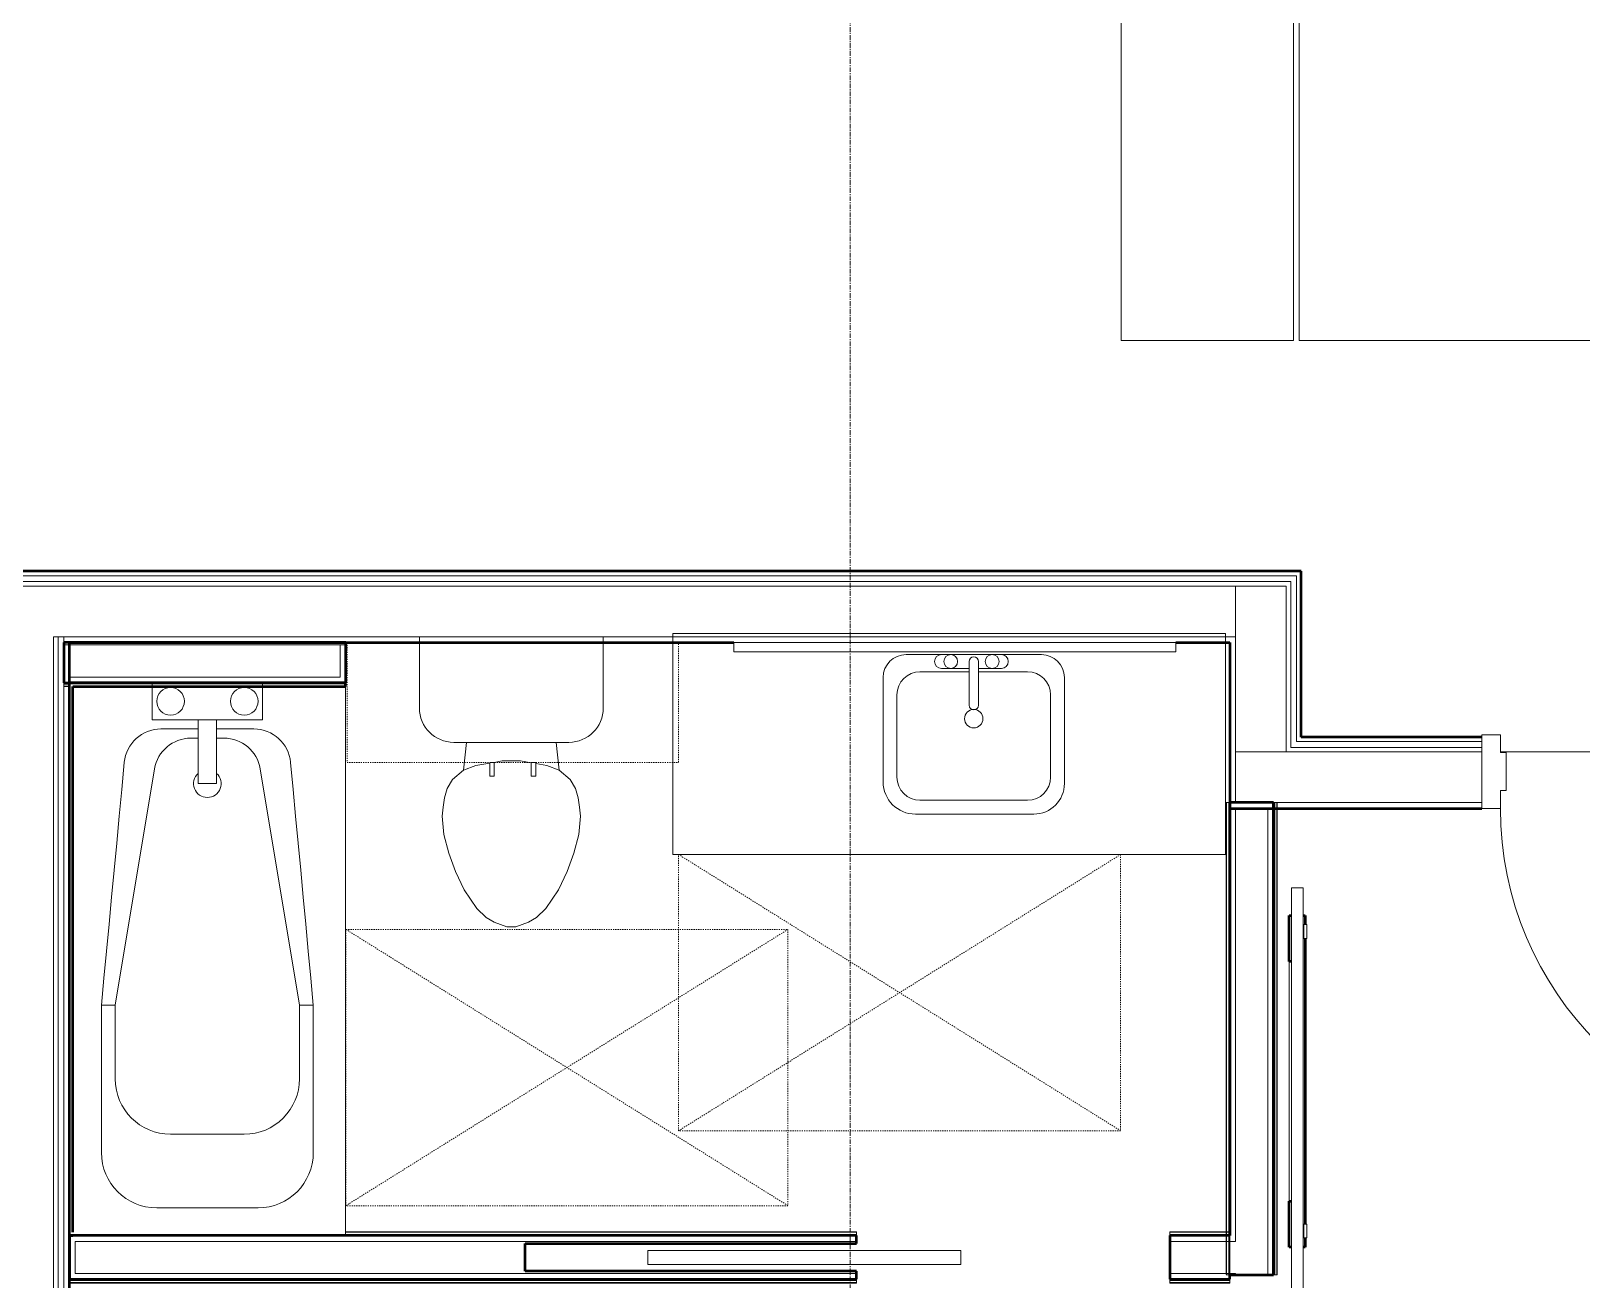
# Model space of a CAD drawing. Header units: inches. Extents: x -4235 to -464, y 9767 to 12344.
# Drawn here: x -2916.3 to -2747.9, y 11571.4 to 11707 of the extents above; entities that cross this region are included whole.
import ezdxf

# ---------------------------------------------------------------- set-up
doc = ezdxf.new("R2010")
doc.units = ezdxf.units.IN
doc.header["$MEASUREMENT"] = 0
doc.linetypes.add('Dash', pattern=[0.25, 0.125, -0.125])
doc.linetypes.add('Grid Line 1_2_', pattern=[0.875, 0.5, -0.125, 0.125, -0.125])
for name, color, linetype, lineweight in [('0-1', 7, 'Continuous', 5), ('0-2', 254, 'Continuous', 9), ('0-3', 7, 'Continuous', 9), ('A-DOOR-1', 7, 'Continuous', 9), ('A-DOOR-2', 130, 'Continuous', 20), ('A-DOOR-3', 250, 'Continuous', 50), ('A-DOOR-FRAM-1', 130, 'Continuous', 20), ('A-FLOR-3', 7, 'Continuous', 9), ('A-FLOR-4', 192, 'Continuous', 9), ('A-GENM-HDLN-1', 7, 'Dash', 9), ('A-WALL-1', 250, 'Continuous', 50), ('A-WALL-2', 50, 'Continuous', 13), ('A-WALL-3', 10, 'Continuous', 9), ('A-WALL-4', 254, 'Continuous', 9), ('A-WALL-5', 7, 'Continuous', 9), ('I-WALL-1', 250, 'Continuous', 50), ('I-WALL-2', 10, 'Continuous', 9), ('I-WALL-3', 254, 'Continuous', 9), ('P-SANR-FIXT-1', 7, 'Continuous', 9), ('P-SANR-FIXT-2', 10, 'Continuous', 9), ('P-SANR-FIXT-3', 254, 'Continuous', 9), ('Q-CASE-1', 10, 'Continuous', 9), ('Q-CASE-2', 254, 'Continuous', 9), ('Q-CASE-3', 7, 'Continuous', 9), ('Q-CASE-4', 7, 'Dash', 9), ('S-GRID-1', 1, 'Grid Line 1_2_', 9)]:
    doc.layers.add(name, color=color, linetype=linetype, lineweight=lineweight)

# ---------------------------------------------------------------- blocks, each defined once
blk = doc.blocks.new('Basic Wall _ INT - W4BØF - _5_8 GYP - 2X4 WOOD_BATT_ - 5_8 GYP_ - ___-3183733-BACKGROUND - 2ND FLOOR')
at = {"layer": 'A-WALL-3'}
for p, q in [((-2781.32, 11623.26), (-2781.35, 11623.26)), ((-2781.35, 11623.24), (-2781.35, 11622.61)), ((-2781.15, 11623.26), (-2781.21, 11623.26)), ((-2781, 11623.26), (-2781.14, 11623.26)), ((-2780.94, 11623.26), (-2781, 11623.26)), ((-2781, 11622.61), (-2781, 11623.24)), ((-2781.35, 11532.89), (-2781.32, 11532.91)), ((-2781.21, 11533.03), (-2781.15, 11533.09)), ((-2781.14, 11533.09), (-2781, 11533.24)), ((-2781, 11533.24), (-2780.94, 11533.3))]:
    blk.add_line(p, q, dxfattribs=at)
at = {"layer": 'A-WALL-4'}
for p, q in [((-2781.35, 11623.26), (-2781.31, 11623.26)), ((-2781.31, 11623.26), (-2781.22, 11623.26)), ((-2781.22, 11623.26), (-2780.94, 11623.26)), ((-2781.22, 11622.61), (-2781.22, 11623.24)), ((-2780.94, 11622.61), (-2780.94, 11623.24)), ((-2781.35, 11622.61), (-2781.35, 11571.99)), ((-2781, 11571.99), (-2781, 11622.61)), ((-2781.35, 11571.99), (-2781.32, 11571.99)), ((-2781.21, 11571.99), (-2781.15, 11571.99)), ((-2781.14, 11571.99), (-2781, 11571.99)), ((-2781, 11571.99), (-2780.94, 11571.99)), ((-2781.32, 11535.99), (-2781.35, 11535.99)), ((-2781.35, 11535.99), (-2781.35, 11532.89)), ((-2781.15, 11535.99), (-2781.21, 11535.99)), ((-2781, 11535.99), (-2781.14, 11535.99)), ((-2780.94, 11535.99), (-2781, 11535.99)), ((-2781, 11533.24), (-2781, 11535.99))]:
    blk.add_line(p, q, dxfattribs=at)
at = {"layer": 'A-WALL-5'}
for p, q in [((-2781.22, 11571.99), (-2781.22, 11622.61)), ((-2780.94, 11571.99), (-2780.94, 11622.61)), ((-2781.31, 11571.99), (-2781.35, 11571.99)), ((-2781.22, 11571.99), (-2781.31, 11571.99)), ((-2780.94, 11571.99), (-2781.22, 11571.99)), ((-2781.35, 11535.99), (-2781.31, 11535.99)), ((-2781.31, 11535.99), (-2781.22, 11535.99)), ((-2781.22, 11533.01), (-2781.22, 11535.99)), ((-2781.22, 11535.99), (-2780.94, 11535.99)), ((-2780.94, 11533.3), (-2780.94, 11535.99)), ((-2781.31, 11532.93), (-2781.35, 11532.89))]:
    blk.add_line(p, q, dxfattribs=at)
at = {"layer": 'A-WALL-5', "flags": 128}
for points in [[(-2781.22, 11533.01), (-2781.23, 11533.01), (-2781.23, 11533), (-2781.25, 11532.99), (-2781.26, 11532.97), (-2781.28, 11532.95), (-2781.31, 11532.93)], [(-2780.94, 11533.3), (-2781.05, 11533.18), (-2781.15, 11533.09), (-2781.2, 11533.03), (-2781.22, 11533.01)]]:
    blk.add_lwpolyline(points, dxfattribs=at)
blk = doc.blocks.new('Basic Wall _ INT - W4BØF - _5_8 GYP - 2X4 WOOD_BATT_ - 5_8 GYP_ - ___-3183732-BACKGROUND - 2ND FLOOR')
at = {"layer": 'A-WALL-3'}
for p, q in [((-2786.1, 11623.24), (-2786.1, 11622.61)), ((-2786.45, 11576.54), (-2786.45, 11576.65)), ((-2786.45, 11576.45), (-2786.45, 11576.53)), ((-2786.45, 11576.39), (-2786.45, 11576.44)), ((-2786.45, 11571.99), (-2786.45, 11576.21)), ((-2786.1, 11576.24), (-2786.1, 11571.99)), ((-2786.51, 11571.99), (-2786.45, 11571.99)), ((-2786.45, 11571.99), (-2786.3, 11571.99)), ((-2786.3, 11571.99), (-2786.24, 11571.99)), ((-2786.12, 11571.99), (-2786.1, 11571.99)), ((-2786.51, 11532.89), (-2786.45, 11532.89)), ((-2786.45, 11532.89), (-2786.3, 11532.89)), ((-2786.3, 11532.89), (-2786.24, 11532.89)), ((-2786.12, 11532.89), (-2786.1, 11532.89))]:
    blk.add_line(p, q, dxfattribs=at)
at = {"layer": 'A-WALL-4'}
for p, q in [((-2786.45, 11623.26), (-2786.51, 11623.26)), ((-2786.3, 11623.26), (-2786.45, 11623.26)), ((-2786.45, 11576.65), (-2786.45, 11623.26)), ((-2786.24, 11623.26), (-2786.3, 11623.26)), ((-2786.1, 11623.26), (-2786.12, 11623.26)), ((-2786.1, 11622.61), (-2786.1, 11576.24)), ((-2786.51, 11576.54), (-2786.51, 11576.65)), ((-2786.51, 11576.45), (-2786.51, 11576.53)), ((-2786.51, 11576.39), (-2786.51, 11576.44)), ((-2786.51, 11572), (-2786.51, 11576.2)), ((-2786.22, 11576.23), (-2786.22, 11575.56)), ((-2786.22, 11575.55), (-2786.22, 11571.99)), ((-2786.22, 11571.99), (-2786.51, 11571.99)), ((-2786.14, 11571.99), (-2786.22, 11571.99)), ((-2786.1, 11571.99), (-2786.14, 11571.99)), ((-2786.45, 11535.99), (-2786.51, 11535.99)), ((-2786.3, 11535.99), (-2786.45, 11535.99)), ((-2786.45, 11532.89), (-2786.45, 11535.99)), ((-2786.24, 11535.99), (-2786.3, 11535.99)), ((-2786.1, 11535.99), (-2786.12, 11535.99)), ((-2786.1, 11535.99), (-2786.1, 11532.89)), ((-2786.22, 11532.89), (-2786.51, 11532.89)), ((-2786.14, 11532.89), (-2786.22, 11532.89)), ((-2786.1, 11532.89), (-2786.14, 11532.89))]:
    blk.add_line(p, q, dxfattribs=at)
at = {"layer": 'A-WALL-5'}
for p, q in [((-2786.51, 11623.26), (-2786.22, 11623.26)), ((-2786.51, 11576.65), (-2786.51, 11623.26)), ((-2786.22, 11623.26), (-2786.22, 11576.24)), ((-2786.22, 11623.26), (-2786.14, 11623.26)), ((-2786.14, 11623.26), (-2786.1, 11623.26)), ((-2786.51, 11535.99), (-2786.22, 11535.99)), ((-2786.51, 11532.89), (-2786.51, 11535.99)), ((-2786.22, 11535.99), (-2786.22, 11532.89)), ((-2786.22, 11535.99), (-2786.14, 11535.99)), ((-2786.14, 11535.99), (-2786.1, 11535.99))]:
    blk.add_line(p, q, dxfattribs=at)
blk = doc.blocks.new('Basic Wall _ INT - W4BØF - _5_8 GYP - 2X4 WOOD_BATT_ - 5_8 GYP_ - ___-3183734-BACKGROUND - 2ND FLOOR')
at = {"layer": 'A-WALL-3'}
for p, q in [((-2912.07, 11571.49), (-2912.07, 11571.47)), ((-2912.07, 11571.35), (-2912.07, 11571.29)), ((-2912.07, 11571.28), (-2912.07, 11571.14)), ((-2912.07, 11571.14), (-2912.07, 11571.08))]:
    blk.add_line(p, q, dxfattribs=at)
at = {"layer": 'A-WALL-4'}
for p, q in [((-2912.07, 11571.45), (-2912.07, 11571.49)), ((-2826.62, 11571.49), (-2912.07, 11571.49)), ((-2912.07, 11571.36), (-2912.07, 11571.45)), ((-2912.07, 11571.08), (-2912.07, 11571.36)), ((-2912.07, 11571.14), (-2826.62, 11571.14)), ((-2826.62, 11571.47), (-2826.62, 11571.49)), ((-2826.62, 11571.29), (-2826.62, 11571.35)), ((-2826.62, 11571.14), (-2826.62, 11571.28)), ((-2826.62, 11571.08), (-2826.62, 11571.14)), ((-2792.62, 11571.49), (-2792.62, 11571.47)), ((-2786.1, 11571.49), (-2792.62, 11571.49)), ((-2792.62, 11571.35), (-2792.62, 11571.29)), ((-2792.62, 11571.28), (-2792.62, 11571.14)), ((-2792.62, 11571.14), (-2792.62, 11571.08)), ((-2792.62, 11571.14), (-2786.1, 11571.14)), ((-2786.1, 11571.47), (-2786.1, 11571.49)), ((-2786.1, 11571.29), (-2786.1, 11571.35)), ((-2786.1, 11571.14), (-2786.1, 11571.28)), ((-2786.1, 11571.08), (-2786.1, 11571.14))]:
    blk.add_line(p, q, dxfattribs=at)
at = {"layer": 'A-WALL-5'}
for p, q in [((-2912.07, 11571.36), (-2826.62, 11571.36)), ((-2912.07, 11571.08), (-2826.62, 11571.08)), ((-2826.62, 11571.49), (-2826.62, 11571.45)), ((-2826.62, 11571.45), (-2826.62, 11571.36)), ((-2826.62, 11571.36), (-2826.62, 11571.08)), ((-2792.62, 11571.45), (-2792.62, 11571.49)), ((-2792.62, 11571.36), (-2792.62, 11571.45)), ((-2792.62, 11571.36), (-2786.1, 11571.36)), ((-2792.62, 11571.08), (-2792.62, 11571.36)), ((-2792.62, 11571.08), (-2786.1, 11571.08)), ((-2786.1, 11571.49), (-2786.1, 11571.45)), ((-2786.1, 11571.45), (-2786.1, 11571.36)), ((-2786.1, 11571.36), (-2786.1, 11571.08))]:
    blk.add_line(p, q, dxfattribs=at)
blk = doc.blocks.new('Basic Wall _ INT - W4BØF - _5_8 GYP - 2X4 WOOD_BATT_ - 5_8 GYP_ - ___-3183735-BACKGROUND - 2ND FLOOR')
at = {"layer": 'A-WALL-3'}
for p, q in [((-2786.5, 11576.59), (-2786.39, 11576.59)), ((-2786.38, 11576.59), (-2786.3, 11576.59)), ((-2786.3, 11576.59), (-2786.24, 11576.59)), ((-2786.1, 11576.59), (-2786.1, 11576.65)), ((-2786.1, 11576.65), (-2786.1, 11576.53)), ((-2786.1, 11576.45), (-2786.1, 11576.59)), ((-2786.1, 11576.53), (-2786.1, 11576.44)), ((-2786.1, 11576.38), (-2786.1, 11576.44)), ((-2786.1, 11576.44), (-2786.1, 11576.38)), ((-2786.1, 11576.38), (-2786.1, 11576.36)), ((-2786.1, 11576.36), (-2786.1, 11576.3)), ((-2786.1, 11576.24), (-2786.1, 11576.26))]:
    blk.add_line(p, q, dxfattribs=at)
at = {"layer": 'A-WALL-4'}
for p, q in [((-2882.11, 11576.59), (-2826.62, 11576.59)), ((-2826.62, 11576.24), (-2882.11, 11576.24)), ((-2826.62, 11576.59), (-2826.62, 11576.65)), ((-2826.62, 11576.45), (-2826.62, 11576.59)), ((-2826.62, 11576.38), (-2826.62, 11576.44)), ((-2826.62, 11576.24), (-2826.62, 11576.26)), ((-2792.62, 11576.65), (-2792.62, 11576.59)), ((-2792.62, 11576.59), (-2792.62, 11576.45)), ((-2792.62, 11576.59), (-2786.51, 11576.59)), ((-2792.62, 11576.44), (-2792.62, 11576.38)), ((-2792.62, 11576.26), (-2792.62, 11576.24)), ((-2786.1, 11576.24), (-2792.62, 11576.24)), ((-2786.5, 11576.65), (-2786.39, 11576.65)), ((-2786.38, 11576.65), (-2786.3, 11576.65)), ((-2786.3, 11576.65), (-2786.24, 11576.65)), ((-2786.1, 11576.3), (-2786.1, 11576.28)), ((-2786.1, 11576.28), (-2786.1, 11576.24))]:
    blk.add_line(p, q, dxfattribs=at)
at = {"layer": 'A-WALL-5'}
for p, q in [((-2882.11, 11576.65), (-2826.62, 11576.65)), ((-2826.62, 11576.36), (-2882.11, 11576.36)), ((-2826.62, 11576.65), (-2826.62, 11576.36)), ((-2826.62, 11576.36), (-2826.62, 11576.28)), ((-2826.62, 11576.28), (-2826.62, 11576.24)), ((-2792.62, 11576.36), (-2792.62, 11576.65)), ((-2792.62, 11576.65), (-2786.51, 11576.65)), ((-2786.1, 11576.36), (-2792.62, 11576.36)), ((-2792.62, 11576.28), (-2792.62, 11576.36)), ((-2792.62, 11576.24), (-2792.62, 11576.28))]:
    blk.add_line(p, q, dxfattribs=at)
blk = doc.blocks.new('POCKET - FLUSH - 2-10 x 6-8-2882529-BACKGROUND - 2ND FLOOR')
at = {"layer": 'A-DOOR-2'}
for p, q in [((-39.67, 0.75), (-39.67, -0.75)), ((-5.67, 0.75), (-39.67, 0.75)), ((-5.67, -0.75), (-5.67, 0.75)), ((-39.67, -0.75), (-5.67, -0.75))]:
    blk.add_line(p, q, dxfattribs=at)
blk = doc.blocks.new('BARN - FLUSH - 3-0 x 7-0 BARN DOOR-2961665-BACKGROUND - 2ND FLOOR')
at = {"layer": 'A-DOOR-1'}
for p, q in [((21, 5.57), (-60, 5.57)), ((-60, 4.95), (-60, 5.57)), ((-56, 6), (-54.5, 6)), ((-56, 6), (-56, 5.67)), ((-56, 5.67), (-54.5, 5.67)), ((-54.5, 5.67), (-54.5, 6)), ((-23.5, 6), (-22, 6)), ((-23.5, 5.67), (-23.5, 6)), ((-23.5, 5.67), (-22, 5.67)), ((-22, 6), (-22, 5.67)), ((21, 5.57), (21, 4.95)), ((-60, 4.32), (-60, 4.95)), ((-60, 4.32), (21, 4.32)), ((-52, 4.07), (-26, 4.07)), ((21, 4.95), (21, 4.32))]:
    blk.add_line(p, q, dxfattribs=at)
at = {"layer": 'A-DOOR-3'}
for p, q in [((-57, 5.82), (-56, 5.82)), ((-57, 5.57), (-57, 5.82)), ((-54.5, 5.82), (-23.5, 5.82)), ((-22, 5.82), (-21, 5.82)), ((-21, 5.82), (-21, 5.57)), ((-57, 4.07), (-57, 4.32)), ((-52, 4.07), (-57, 4.07)), ((-52, 4.33), (-52, 4.07)), ((-26, 4.07), (-26, 4.32)), ((-21, 4.07), (-26, 4.07)), ((-21, 4.32), (-21, 4.07))]:
    blk.add_line(p, q, dxfattribs=at)
blk = doc.blocks.new('M_Sink Vanity-Square - 500 x 440mm-V51-BACKGROUND - 2ND FLOOR')
at = {"layer": 'P-SANR-FIXT-1'}
for p, q in [((7.96, 7.09), (-6.72, 7.09)), ((3.62, 7.09), (-2.88, 7.09)), ((0.12, 5.22), (-5.22, 5.22)), ((-2.88, 5.59), (0.12, 5.59)), ((0.12, 6.33), (0.12, 1.59)), ((1.12, 6.33), (1.12, 1.59)), ((1.12, 5.59), (3.62, 5.59)), ((6.46, 5.22), (1.12, 5.22)), ((-9.22, 4.59), (-9.22, -6.73)), ((10.46, -6.91), (10.46, 4.59)), ((-7.72, 2.72), (-7.72, -6.23)), ((8.96, -6.23), (8.96, 2.72)), ((-5.22, -8.73), (6.46, -8.73)), ((-5.72, -10.23), (7.14, -10.23))]:
    blk.add_line(p, q, dxfattribs=at)
for centre, radius, start, end in [((-6.72, 4.59), 2.5, 90, 180), ((-2.88, 6.34), 0.75, 90, 270), ((-1.88, 6.34), 0.75, 360, 180), ((0.62, 6.33), 0.5, 360, 180), ((2.62, 6.34), 0.75, 360, 180), ((3.62, 6.34), 0.75, 270, 90), ((7.96, 4.59), 2.5, 360, 90), ((-5.22, 2.72), 2.5, 90, 180), ((-1.88, 6.34), 0.75, 180, 0), ((2.62, 6.34), 0.75, 180, 360), ((6.46, 2.72), 2.5, 0, 90), ((0.62, 0.13), 1, 360, 180), ((0.62, 0.13), 1, 180, 0), ((0.62, 1.59), 0.5, 180, 0), ((-5.72, -6.73), 3.5, 180, 270), ((-5.22, -6.23), 2.5, 180, 270), ((6.46, -6.23), 2.5, 270, 0), ((7.14, -6.91), 3.32, 270, 0)]:
    blk.add_arc(centre, radius, start, end, dxfattribs=at)
blk = doc.blocks.new('Toilet-Domestic-3D - Toilet-Domestic-3D-V141-BACKGROUND - 2ND FLOOR')
at = {"layer": 'P-SANR-FIXT-1'}
for p, q in [((-1.87, 11.5), (-0.5, 12)), ((-0.5, 12), (0.5, 12)), ((0.5, 12), (1.87, 11.5)), ((-3.74, 10), (-2.74, 11)), ((-2.74, 11), (-1.87, 11.5)), ((1.87, 11.5), (2.74, 11)), ((2.74, 11), (3.74, 10)), ((-5.13, 8), (-3.74, 10)), ((3.74, 10), (5.13, 8)), ((-6.06, 6), (-5.13, 8)), ((5.13, 8), (6.06, 6)), ((-6.79, 4), (-6.06, 6)), ((6.06, 6), (6.79, 4)), ((-7.33, 1.99), (-6.79, 4)), ((6.79, 4), (7.33, 1.99)), ((-7.5, 0), (-7.33, 1.99)), ((7.33, 1.99), (7.5, 0)), ((-7.41, -1), (-7.5, 0)), ((-7.24, -2), (-7.41, -1)), ((7.41, -1), (7.24, -2)), ((7.5, 0), (7.41, -1)), ((-6.97, -3), (-7.24, -2)), ((-6.4, -4), (-6.97, -3)), ((6.97, -3), (6.4, -4)), ((7.24, -2), (6.97, -3)), ((-5.21, -5), (-6.4, -4)), ((-3.84, -5.5), (-5.21, -5)), ((-4.86, -8.02), (-5.21, -5)), ((5.21, -5), (3.84, -5.5)), ((4.86, -8.02), (5.21, -5)), ((6.4, -4), (5.21, -5)), ((-2.65, -5.71), (-3.84, -5.5)), ((-1, -6), (-2.16, -5.8)), ((1, -6), (-1, -6)), ((1.85, -5.85), (1, -6)), ((3.84, -5.5), (2.34, -5.76)), ((6.25, -8.02), (-6.25, -8.02)), ((-9.98, -11.75), (-9.98, -18.85)), ((9.98, -18.85), (9.98, -11.75))]:
    blk.add_line(p, q, dxfattribs=at)
for centre, start, end in [((-6.25, -11.75), 90, 180), ((6.25, -11.75), 0, 90)]:
    blk.add_arc(centre, 3.73, start, end, dxfattribs=at)
at = {"layer": 'P-SANR-FIXT-2'}
blk.add_line((-9.98, -19.48), (9.98, -19.48), dxfattribs=at)
at = {"layer": 'P-SANR-FIXT-3'}
for p, q in [((-9.98, -18.85), (-9.98, -19.48)), ((9.98, -19.48), (9.98, -18.85))]:
    blk.add_line(p, q, dxfattribs=at)
blk = doc.blocks.new('Bath Vanity - Bath Vanity 60_-V179-BACKGROUND - 2ND FLOOR')
at = {"layer": 'Q-CASE-2'}
for p, q in [((30.74, 0), (-29.26, 0)), ((-29.26, 0), (-29.26, -1)), ((30.74, -0.38), (30.74, 0)), ((30.74, -1), (30.74, -0.38))]:
    blk.add_line(p, q, dxfattribs=at)
at = {"layer": 'Q-CASE-3'}
for p, q in [((-29.26, -1), (-29.26, -24)), ((30.74, -24), (30.74, -1)), ((-29.26, -24), (30.74, -24))]:
    blk.add_line(p, q, dxfattribs=at)
blk = doc.blocks.new('Bath Tub - Maestro - 60_x30_-V132-BACKGROUND - 2ND FLOOR')
at = {"layer": 'P-SANR-FIXT-1'}
for p, q in [((59.62, 0), (0.37, 0)), ((35, -5), (9.35, -9.26)), ((35, -3.5), (51, -3.5)), ((35, -5), (35, -3.5)), ((43, -5), (35, -5)), ((4, -9), (0.37, -9)), ((4, -14), (4, -9)), ((5, -14), (5, -9.96)), ((57, -9.5), (57, -20.5)), ((49, -19), (49, -11)), ((6, -13.2), (6, -14)), ((4, -16), (4, -14)), ((4, -14), (10.94, -14)), ((10.94, -16), (10.94, -14)), ((4, -21), (4, -16)), ((10.94, -16), (4, -16)), ((5, -20.04), (5, -16)), ((6, -16), (6, -16.8)), ((0.37, -21), (4, -21)), ((9.35, -20.74), (35, -25)), ((35, -25), (35, -26.5)), ((35, -25), (43, -25)), ((51, -26.5), (35, -26.5))]:
    blk.add_line(p, q, dxfattribs=at)
at = {"layer": 'P-SANR-FIXT-1', "flags": 128}
for points in [[(8.63, -5.97), (11.56, -5.7), (14.49, -5.42), (17.42, -5.15), (20.35, -4.87), (23.28, -4.6), (26.21, -4.32), (29.14, -4.05), (32.07, -3.77), (35, -3.5)], [(35, -26.5), (32.07, -26.23), (29.14, -25.95), (26.21, -25.68), (23.28, -25.4), (20.35, -25.13), (17.42, -24.85), (14.49, -24.58), (11.56, -24.3), (8.63, -24.03)]]:
    blk.add_lwpolyline(points, dxfattribs=at)
at = {"layer": 'P-SANR-FIXT-1'}
for centre, radius, start, end in [((43, -11), 6, 360, 90), ((51, -9.5), 6, 0, 90), ((9, -9.96), 4, 95.3558, 180), ((2, -11), 1.5, 0, 180), ((10, -13.2), 4, 99.4223, 180), ((2, -11), 1.5, 180, 360), ((10.94, -15), 1.5, 0, 137.9289), ((10.94, -15), 1.5, 222.0711, 360), ((10, -16.8), 4, 180, 260.5777), ((2, -19), 1.5, 0, 180), ((2, -19), 1.5, 180, 360), ((9, -20.04), 4, 180, 264.6442), ((43, -19), 6, 270, 0), ((51, -20.5), 6, 270, 0)]:
    blk.add_arc(centre, radius, start, end, dxfattribs=at)
at = {"layer": 'P-SANR-FIXT-2'}
for p, q in [((0, 0), (0, -9)), ((60, -29.97), (60, 0)), ((0, -9), (0, -21)), ((0, -9), (0, -21)), ((0, -21), (0, -29.97)), ((0, -30), (60, -30))]:
    blk.add_line(p, q, dxfattribs=at)
at = {"layer": 'P-SANR-FIXT-3'}
for p, q in [((0.37, 0), (0, 0)), ((60, 0), (59.62, 0)), ((0.37, -9), (0, -9)), ((0, -21), (0.37, -21))]:
    blk.add_line(p, q, dxfattribs=at)
blk = doc.blocks.new('ADA Clearances - 30_x48_-1721104-BACKGROUND - 2ND FLOOR')
at = {"layer": 'A-GENM-HDLN-1'}
for p, q in [((15, 24), (-15, -24)), ((-15, 24), (15, -24)), ((-15, -24), (-15, 24)), ((-15, 24), (15, 24)), ((15, 24), (15, -24)), ((15, -24), (-15, -24))]:
    blk.add_line(p, q, dxfattribs=at)
blk = doc.blocks.new('ADA Clearances - 30_x48_-V133-BACKGROUND - 2ND FLOOR')
at = {"layer": 'A-GENM-HDLN-1'}
for p, q in [((15, 24), (-15, -24)), ((-15, 24), (15, -24)), ((-15, 24), (15, 24)), ((15, 24), (15, -24)), ((15, -24), (-15, -24))]:
    blk.add_line(p, q, dxfattribs=at)
blk = doc.blocks.new('BATHROOM MIRROR - BATHROOM MIRROR 48_-3124766-BACKGROUND - 2ND FLOOR')
at = {"layer": 'Q-CASE-1'}
blk.add_line((21.74, 24), (-20.26, 24), dxfattribs=at)
at = {"layer": 'Q-CASE-3'}
for p, q in [((24.74, 24), (-23.26, 24)), ((-23.26, 23), (-23.26, 24)), ((24.74, 24), (24.74, 23)), ((-23.26, 23), (24.74, 23))]:
    blk.add_line(p, q, dxfattribs=at)
blk = doc.blocks.new('300 Series Wall Hung Cabinet_326 - 36_-2909952-BACKGROUND - 2ND FLOOR')
at = {"layer": 'Q-CASE-3'}
for p, q in [((-2.5, -13.19), (-2.01, -13.19)), ((-2.5, -13.19), (-2.5, -14.69)), ((-2.01, -14.69), (-2.01, -13.19)), ((2, -13.19), (2.49, -13.19)), ((2, -13.19), (2, -14.69)), ((2.49, -14.69), (2.49, -13.19)), ((-2.5, -14.69), (-2.01, -14.69)), ((2, -14.69), (2.49, -14.69))]:
    blk.add_line(p, q, dxfattribs=at)
at = {"layer": 'Q-CASE-4'}
for p, q in [((18, -0.19), (-18, -0.19)), ((-18, -0.19), (-18, -13.19)), ((18, -13.19), (18, -0.19)), ((-18, -13.19), (18, -13.19))]:
    blk.add_line(p, q, dxfattribs=at)
blk = doc.blocks.new('Basic Wall _ INT - W4FØF - INT - _5_8 GYP - 2X4 WOOD_BATT__ - ___-3183917-BACKGROUND - 2ND FLOOR')
at = {"layer": 'A-WALL-3'}
for p, q in [((-2912.7, 11636.24), (-2912.7, 11636.22)), ((-2912.7, 11636.2), (-2912.7, 11636.24)), ((-2912.11, 11636.24), (-2912.7, 11636.24)), ((-2912.7, 11636.14), (-2912.7, 11636.2)), ((-2912.7, 11636.12), (-2912.7, 11636.14)), ((-2912.7, 11636.11), (-2912.7, 11636.12)), ((-2912.7, 11636.09), (-2912.7, 11636.11)), ((-2912.7, 11636.1), (-2912.7, 11636.04)), ((-2912.7, 11636.04), (-2912.7, 11636.09)), ((-2912.7, 11635.83), (-2912.7, 11636.04)), ((-2912.7, 11636.03), (-2912.7, 11635.89)), ((-2912.7, 11635.89), (-2912.7, 11635.83)), ((-2912.7, 11635.89), (-2912.11, 11635.89))]:
    blk.add_line(p, q, dxfattribs=at)
at = {"layer": 'A-WALL-4'}
for p, q in [((-2912.7, 11636.11), (-2912.11, 11636.11)), ((-2912.7, 11635.83), (-2912.11, 11635.83)), ((-2882.07, 11636.22), (-2882.07, 11636.24)), ((-2882.07, 11636.04), (-2882.07, 11636.1)), ((-2882.07, 11635.89), (-2882.07, 11636.03)), ((-2882.07, 11635.83), (-2882.07, 11635.89))]:
    blk.add_line(p, q, dxfattribs=at)
at = {"layer": 'A-WALL-5'}
for p, q in [((-2882.07, 11636.24), (-2882.07, 11636.2)), ((-2882.07, 11636.2), (-2882.07, 11636.11)), ((-2882.07, 11636.11), (-2882.07, 11635.83))]:
    blk.add_line(p, q, dxfattribs=at)
blk = doc.blocks.new('CTR - 1st Phase - Unit Layouts_rvt-1-BACKGROUND - 2ND FLOOR')
at = {"layer": 'A-WALL-1'}
for p, q in [((-2882.07, 11640.61), (-2912.7, 11640.61)), ((-2912.7, 11640.61), (-2912.7, 11640.36)), ((-2912.7, 11640.36), (-2912.7, 11636.86)), ((-2882.07, 11640.36), (-2882.07, 11640.61)), ((-2882.07, 11636.86), (-2882.07, 11640.36)), ((-2912.7, 11636.86), (-2912.7, 11636.24)), ((-2882.07, 11636.24), (-2882.07, 11636.86)), ((-2912.7, 11636.24), (-2882.07, 11636.24)), ((-2911.73, 11636.24), (-2912.11, 11636.24)), ((-2912.11, 11636.24), (-2912.11, 11576.24)), ((-2882.11, 11636.24), (-2911.73, 11636.24)), ((-2911.73, 11576.61), (-2911.73, 11635.86)), ((-2911.73, 11635.86), (-2882.11, 11635.86)), ((-2882.11, 11635.86), (-2882.11, 11636.24)), ((-2786.1, 11623.26), (-2786.1, 11576.24)), ((-2785.47, 11623.26), (-2786.1, 11623.26)), ((-2781.97, 11623.26), (-2785.47, 11623.26)), ((-2781.35, 11623.26), (-2781.97, 11623.26)), ((-2781.35, 11571.99), (-2781.35, 11623.26)), ((-2912.11, 11576.24), (-2911.73, 11576.24)), ((-2826.62, 11576.24), (-2912.07, 11576.24)), ((-2912.07, 11576.24), (-2912.07, 11575.61)), ((-2826.62, 11575.36), (-2826.62, 11576.24)), ((-2786.1, 11576.24), (-2792.62, 11576.24)), ((-2792.62, 11576.24), (-2792.62, 11571.49)), ((-2912.07, 11575.61), (-2912.07, 11572.11)), ((-2862.62, 11572.36), (-2862.62, 11575.36)), ((-2862.62, 11575.36), (-2826.62, 11575.36)), ((-2912.07, 11572.11), (-2912.07, 11571.49)), ((-2912.07, 11571.49), (-2826.62, 11571.49)), ((-2826.62, 11572.36), (-2862.62, 11572.36)), ((-2826.62, 11571.49), (-2826.62, 11572.36)), ((-2792.62, 11571.49), (-2786.1, 11571.49)), ((-2786.1, 11571.99), (-2781.35, 11571.99)), ((-2786.1, 11571.49), (-2786.1, 11571.99))]:
    blk.add_line(p, q, dxfattribs=at)
at = {"layer": 'A-WALL-2'}
for p, q in [((-2912.7, 11640.36), (-2912.07, 11640.36)), ((-2912.7, 11640.36), (-2912.07, 11640.36)), ((-2912.07, 11640.36), (-2882.7, 11640.36)), ((-2912.07, 11640.36), (-2912.07, 11636.86)), ((-2882.7, 11640.36), (-2882.07, 11640.36)), ((-2882.7, 11640.36), (-2882.07, 11640.36)), ((-2882.7, 11636.86), (-2882.7, 11640.36)), ((-2912.07, 11636.86), (-2882.7, 11636.86)), ((-2785.47, 11575.61), (-2785.47, 11622.64)), ((-2781.97, 11622.64), (-2785.47, 11622.64)), ((-2781.97, 11571.99), (-2781.97, 11622.64)), ((-2911.45, 11575.61), (-2826.62, 11575.61)), ((-2911.45, 11575.61), (-2911.45, 11572.11)), ((-2792.62, 11575.61), (-2786.1, 11575.61)), ((-2785.47, 11575.61), (-2786.1, 11575.61)), ((-2911.45, 11572.11), (-2826.62, 11572.11)), ((-2792.62, 11572.11), (-2786.1, 11572.11)), ((-2785.47, 11572.11), (-2786.1, 11572.11)), ((-2785.47, 11571.99), (-2785.47, 11572.11))]:
    blk.add_line(p, q, dxfattribs=at)
at = {"layer": 'A-WALL-3'}
for p, q in [((-2912.07, 11640.61), (-2912.7, 11640.61)), ((-2912.7, 11636.24), (-2912.7, 11640.61)), ((-2882.07, 11640.61), (-2912.07, 11640.61)), ((-2912.7, 11636.24), (-2912.11, 11636.24)), ((-2912.11, 11636.24), (-2912.11, 11576.24)), ((-2912.07, 11636.24), (-2911.73, 11636.24)), ((-2903.11, 11636.24), (-2911.73, 11636.24)), ((-2891.11, 11636.24), (-2903.11, 11636.24)), ((-2882.11, 11636.24), (-2891.11, 11636.24)), ((-2786.1, 11623.26), (-2785.47, 11623.26)), ((-2786.1, 11623.24), (-2786.1, 11622.61)), ((-2785.45, 11623.26), (-2781.35, 11623.26)), ((-2781.35, 11622.61), (-2781.35, 11623.24)), ((-2786.1, 11622.61), (-2786.1, 11576.65)), ((-2781.35, 11571.99), (-2781.35, 11622.61)), ((-2912.07, 11571.49), (-2912.07, 11576.24)), ((-2911.73, 11576.24), (-2912.07, 11576.24)), ((-2826.62, 11576.24), (-2882.11, 11576.24)), ((-2786.51, 11576.24), (-2792.62, 11576.24)), ((-2786.39, 11576.24), (-2786.5, 11576.24)), ((-2786.3, 11576.24), (-2786.39, 11576.24)), ((-2786.24, 11576.24), (-2786.3, 11576.24)), ((-2786.1, 11576.65), (-2786.1, 11576.38)), ((-2912.07, 11571.49), (-2826.62, 11571.49)), ((-2792.62, 11571.49), (-2786.1, 11571.49))]:
    blk.add_line(p, q, dxfattribs=at)
at = {"layer": 'A-WALL-4'}
for p, q in [((-2882.07, 11640.61), (-2882.07, 11636.24)), ((-2911.73, 11576.61), (-2911.73, 11635.86)), ((-2911.73, 11635.86), (-2903.11, 11635.86)), ((-2891.11, 11635.86), (-2882.11, 11635.86)), ((-2882.11, 11636.24), (-2882.11, 11635.86)), ((-2826.62, 11576.24), (-2826.62, 11575.36)), ((-2792.62, 11571.49), (-2792.62, 11576.24)), ((-2826.62, 11575.36), (-2862.62, 11575.36)), ((-2862.62, 11575.36), (-2862.62, 11572.36)), ((-2862.62, 11572.36), (-2826.62, 11572.36)), ((-2826.62, 11572.36), (-2826.62, 11571.49)), ((-2781.35, 11571.99), (-2786.1, 11571.99)), ((-2786.1, 11571.99), (-2786.1, 11571.49))]:
    blk.add_line(p, q, dxfattribs=at)
at = {"layer": '0-2'}
for name, p in [('Bath Vanity - Bath Vanity 60_-V179-BACKGROUND - 2ND FLOOR', (-2817.31, 11641.61)), ('300 Series Wall Hung Cabinet_326 - 36_-2909952-BACKGROUND - 2ND FLOOR', (-2863.95, 11640.8)), ('BATHROOM MIRROR - BATHROOM MIRROR 48_-3124766-BACKGROUND - 2ND FLOOR', (-2816.69, 11616.61)), ('M_Sink Vanity-Square - 500 x 440mm-V51-BACKGROUND - 2ND FLOOR', (-2814.52, 11632.22)), ('Basic Wall _ INT - W4FØF - INT - _5_8 GYP - 2X4 WOOD_BATT__ - ___-3183917-BACKGROUND - 2ND FLOOR', (0, 0)), ('Basic Wall _ INT - W4BØF - _5_8 GYP - 2X4 WOOD_BATT_ - 5_8 GYP_ - ___-3183732-BACKGROUND - 2ND FLOOR', (0, 0)), ('Basic Wall _ INT - W4BØF - _5_8 GYP - 2X4 WOOD_BATT_ - 5_8 GYP_ - ___-3183733-BACKGROUND - 2ND FLOOR', (0, 0)), ('Basic Wall _ INT - W4BØF - _5_8 GYP - 2X4 WOOD_BATT_ - 5_8 GYP_ - ___-3183735-BACKGROUND - 2ND FLOOR', (0, 0)), ('POCKET - FLUSH - 2-10 x 6-8-2882529-BACKGROUND - 2ND FLOOR', (-2809.62, 11573.86)), ('Basic Wall _ INT - W4BØF - _5_8 GYP - 2X4 WOOD_BATT_ - 5_8 GYP_ - ___-3183734-BACKGROUND - 2ND FLOOR', (0, 0))]:
    blk.add_blockref(name, p, dxfattribs=at)
for name, p, rotation in [('Toilet-Domestic-3D - Toilet-Domestic-3D-V141-BACKGROUND - 2ND FLOOR', (-2864.11, 11621.76), 180), ('Bath Tub - Maestro - 60_x30_-V132-BACKGROUND - 2ND FLOOR', (-2882.11, 11636.24), 269.9999999997987), ('ADA Clearances - 30_x48_-V133-BACKGROUND - 2ND FLOOR', (-2821.95, 11602.61), 269.999999999935), ('BARN - FLUSH - 3-0 x 7-0 BARN DOOR-2961665-BACKGROUND - 2ND FLOOR', (-2783.72, 11553.99), 269.9999999999983), ('ADA Clearances - 30_x48_-1721104-BACKGROUND - 2ND FLOOR', (-2858.07, 11594.48), 269.9999999999708)]:
    blk.add_blockref(name, p, dxfattribs=dict(at, rotation=rotation))
blk = doc.blocks.new('HOLLOW METAL - UNIT DOOR-2191977-BACKGROUND - 2ND FLOOR')
at = {"layer": 'A-DOOR-1'}
blk.add_arc((18, -4.125), 36, 180, 270, dxfattribs=at)
at = {"layer": 'A-DOOR-2'}
for p, q in [((16.25, -4.125), (18, -4.125)), ((16.25, -40.125), (16.25, -4.125)), ((18, -4.125), (18, -40.125)), ((18, -40.125), (16.25, -40.125))]:
    blk.add_line(p, q, dxfattribs=at)
at = {"layer": 'A-DOOR-FRAM-1'}
for p, q in [((-20, 3.875), (-18, 3.875)), ((-20, -4.125), (-20, 3.875)), ((-18, 3.875), (-18, 1.9375)), ((18, 3.875), (20, 3.875)), ((18, 1.9375), (18, 3.875)), ((20, 3.875), (20, -4.125)), ((-18, 1.9375), (-17.375, 1.9375)), ((-17.375, 1.9375), (-17.375, -2.1875)), ((17.375, 1.9375), (18, 1.9375)), ((17.375, -2.1875), (17.375, 1.9375)), ((-18, -2.1875), (-18, -4.125)), ((-17.375, -2.1875), (-18, -2.1875)), ((18, -2.1875), (17.375, -2.1875)), ((18, -4.125), (18, -2.1875)), ((-18, -4.125), (-20, -4.125)), ((20, -4.125), (18, -4.125))]:
    blk.add_line(p, q, dxfattribs=at)
blk = doc.blocks.new('CTR - 1st Phase - Common Walls_rvt-1-BACKGROUND - 2ND FLOOR')
at = {"layer": 'A-FLOR-3'}
for p, q in [((-2778.57, 11737.3), (-2778.57, 11673.39)), ((-2779.2, 11673.39), (-2779.2, 11735.36)), ((-2797.9, 11717.61), (-2797.9, 11673.39)), ((-2797.9, 11673.39), (-2779.2, 11673.39)), ((-2778.57, 11673.39), (-2739.92, 11673.39))]:
    blk.add_line(p, q, dxfattribs=at)
at = {"layer": 'A-WALL-2'}
for p, q in [((-2786.1, 11647.86), (-3018.77, 11647.86)), ((-2786.1, 11647.24), (-3018.77, 11647.24)), ((-2786.1, 11646.74), (-3018.77, 11646.74)), ((-2786.1, 11647.86), (-2779.47, 11647.86)), ((-2786.1, 11647.24), (-2779.97, 11647.24)), ((-2786.1, 11646.74), (-2785.47, 11646.74)), ((-2785.47, 11646.74), (-2779.97, 11646.74)), ((-2779.97, 11647.24), (-2779.47, 11647.24)), ((-2779.97, 11630.36), (-2779.97, 11646.74)), ((-2779.47, 11647.86), (-2778.85, 11647.86)), ((-2779.47, 11630.36), (-2779.47, 11647.24)), ((-2778.85, 11630.36), (-2778.85, 11647.86)), ((-2913.82, 11641.24), (-2913.32, 11641.24)), ((-2913.82, 11641.24), (-2913.82, 11640.61)), ((-2913.32, 11641.24), (-2913.82, 11641.24)), ((-2913.82, 11255.64), (-2913.82, 11640.61)), ((-2913.32, 11641.24), (-2912.7, 11641.24)), ((-2913.32, 11641.24), (-2913.32, 11640.61)), ((-2912.7, 11641.24), (-2913.32, 11641.24)), ((-2913.32, 11255.64), (-2913.32, 11640.61)), ((-2912.7, 11641.24), (-2912.7, 11640.61)), ((-2786.1, 11641.24), (-2912.7, 11641.24)), ((-2912.7, 11255.64), (-2912.7, 11640.61)), ((-2786.1, 11641.24), (-2785.47, 11641.24)), ((-2785.47, 11630.36), (-2785.47, 11641.24)), ((-2785.47, 11628.74), (-2785.47, 11630.36)), ((-2779.97, 11629.24), (-2779.97, 11630.36)), ((-2779.47, 11629.86), (-2779.47, 11630.36)), ((-2779.47, 11629.24), (-2779.47, 11629.86)), ((-2778.85, 11629.86), (-2778.85, 11630.36)), ((-2758.72, 11629.86), (-2778.85, 11629.86)), ((-2785.47, 11623.24), (-2785.47, 11628.74)), ((-2779.97, 11628.74), (-2779.97, 11629.24)), ((-2758.72, 11628.74), (-2779.97, 11628.74)), ((-2758.72, 11629.24), (-2779.47, 11629.24)), ((-2758.72, 11623.24), (-2785.47, 11623.24))]:
    blk.add_line(p, q, dxfattribs=at)
at = {"layer": 'I-WALL-1'}
for p, q in [((-2786.1, 11648.36), (-3018.77, 11648.36)), ((-2778.85, 11648.36), (-2786.1, 11648.36)), ((-2778.35, 11648.36), (-2778.85, 11648.36)), ((-2778.35, 11630.36), (-2778.35, 11648.36)), ((-2912.07, 11446.86), (-2912.07, 11640.61)), ((-2912.07, 11640.61), (-2839.95, 11640.61)), ((-2791.95, 11640.61), (-2786.1, 11640.61)), ((-2786.1, 11640.61), (-2786.1, 11630.36)), ((-2786.1, 11630.36), (-2786.1, 11623.24)), ((-2758.72, 11630.36), (-2778.35, 11630.36)), ((-2786.1, 11623.24), (-2786.1, 11622.61)), ((-2786.1, 11622.61), (-2758.72, 11622.61))]:
    blk.add_line(p, q, dxfattribs=at)
at = {"layer": 'I-WALL-2'}
for p, q in [((-2912.07, 11640.36), (-2912.07, 11640.61)), ((-2912.07, 11640.61), (-2882.07, 11640.61)), ((-2912.07, 11636.86), (-2912.07, 11640.36)), ((-2912.07, 11636.24), (-2912.07, 11636.86)), ((-2758.72, 11630.36), (-2758.72, 11622.61)), ((-2786.1, 11622.61), (-2786.1, 11623.24)), ((-2786.1, 11622.61), (-2785.47, 11622.61)), ((-2785.47, 11622.61), (-2781.98, 11622.61)), ((-2781.97, 11622.61), (-2781.35, 11622.61)), ((-2781.2, 11622.61), (-2781.15, 11622.61)), ((-2781.15, 11622.61), (-2781.06, 11622.61)), ((-2781.05, 11622.61), (-2780.94, 11622.61)), ((-2912.07, 11571.49), (-2912.07, 11576.24))]:
    blk.add_line(p, q, dxfattribs=at)
at = {"layer": 'I-WALL-3'}
for p, q in [((-2786.1, 11648.36), (-3007.91, 11648.36)), ((-2786.1, 11648.36), (-2778.35, 11648.36)), ((-2778.35, 11630.36), (-2778.35, 11648.36)), ((-2882.07, 11640.61), (-2874.08, 11640.61)), ((-2854.13, 11640.61), (-2846.57, 11640.61)), ((-2786.57, 11640.61), (-2786.1, 11640.61)), ((-2786.1, 11640.61), (-2786.1, 11630.36)), ((-2786.1, 11623.26), (-2786.1, 11630.36)), ((-2758.72, 11630.36), (-2778.35, 11630.36)), ((-2780.94, 11622.61), (-2758.72, 11622.61))]:
    blk.add_line(p, q, dxfattribs=at)
at = {"layer": '0-3'}
blk.add_blockref('HOLLOW METAL - UNIT DOOR-2191977-BACKGROUND - 2ND FLOOR', (-2738.72, 11626.74), dxfattribs=at)

msp = doc.modelspace()

# ---------------------------------------------------------------- linework, layer by layer
at = {"layer": 'A-FLOR-4'}
for p, q in [((-3025.4, 11646.74), (-2779.97, 11646.74)), ((-2785.47, 11628.74), (-2785.47, 11646.74)), ((-2779.97, 11646.74), (-2779.97, 11628.74)), ((-2785.47, 11628.74), (-2758.72, 11628.74)), ((-2720.72, 11628.74), (-2756.72, 11628.74))]:
    msp.add_line(p, q, dxfattribs=at)
at = {"layer": 'S-GRID-1'}
msp.add_line((-2827.32, 9836.18), (-2827.32, 12294.59), dxfattribs=at)

# ---------------------------------------------------------------- block references
at = {"layer": '0-1'}
for name in ['CTR - 1st Phase - Unit Layouts_rvt-1-BACKGROUND - 2ND FLOOR', 'CTR - 1st Phase - Common Walls_rvt-1-BACKGROUND - 2ND FLOOR']:
    msp.add_blockref(name, (0, 0), dxfattribs=at)

doc.saveas('drawing.dxf')
